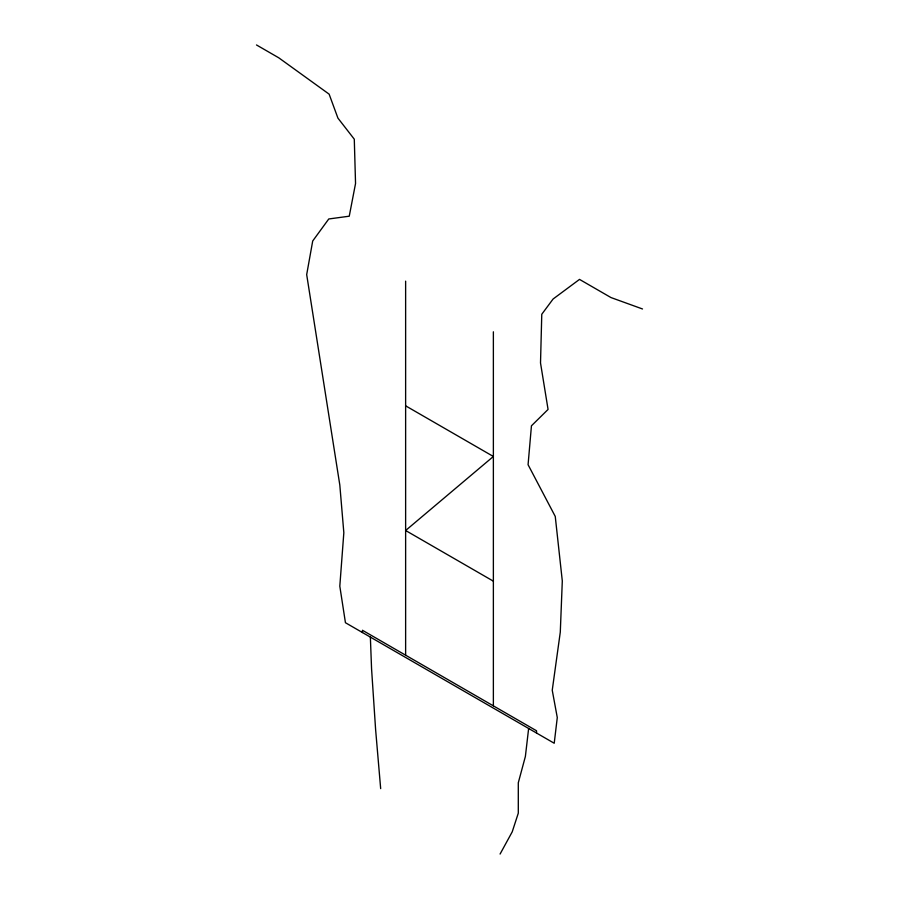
<?xml version="1.0" encoding="UTF-8"?>
<svg xmlns="http://www.w3.org/2000/svg" width="899" height="899" viewBox="0 0 899 899"><rect width="100%" height="100%" fill="white"/><g stroke="black" fill="none" stroke-linecap="round" stroke-linejoin="round"><path stroke-width="1.35" d="M528.634 728.482L525.376 756.486L518.296 782.771L518.296 813.157L512.216 831.845L500.08 854.05M642.515 308.975L610.972 297.558L579.518 279.398L553.099 299.007L541.771 314.268L540.513 362.938L548.064 409.438L531.444 425.811L528.073 464.716L555.256 516.442L562.302 580.968L560.291 632.121L552.244 690.241L557.279 717.559L554.222 743.248L345.441 622.715L339.811 586.193L343.834 532.725L339.811 485.011L306.683 274.611L312.706 240.999L328.764 218.974L349.25 216.198L355.543 183.508L354.285 139.188L337.934 118.129L329.124 94.148L278.791 57.828L256.485 44.95M405.629 405.831L493.371 456.478L405.629 530.511L493.371 581.17M380.67 788.614L375.613 729.617L371.568 668.856L370.366 637.11M536.546 733.045L536.546 730.786L362.454 630.266L362.454 632.536M493.371 331.798L493.371 705.85M405.629 281.151L405.629 655.202"/></g></svg>
